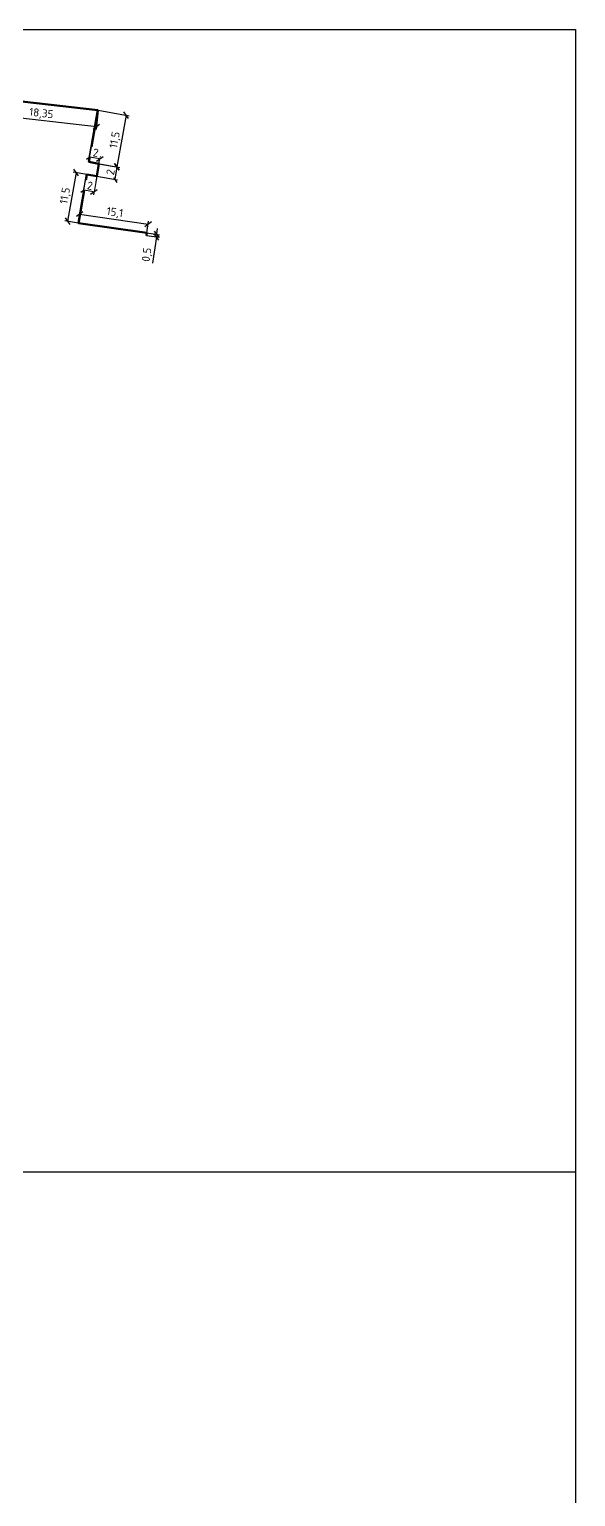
# Model space of a CAD drawing. Header units: millimetres. Extents: x 1990 to 8783, y 397 to 3825.
# Drawn here: x 3478 to 3717, y 3183 to 3825 of the extents above; entities that cross this region are included whole.
import ezdxf

# ---------------------------------------------------------------- set-up
doc = ezdxf.new("R2010")
doc.units = ezdxf.units.MM
doc.styles.add('-ISOCPEUR-', font='isocpeur.ttf')
doc.styles.add('GOST', font='gost.shx', dxfattribs={"oblique": 15})
doc.dimstyles.new('М 1 к 500', dxfattribs={"dimtxt": 3.5, "dimasz": 2.5, "dimexe": 1.25, "dimexo": 0, "dimtad": 1, "dimdec": 1, "dimlfac": 0.5, "dimzin": 1, "dimtxsty": 'GOST', "dimblk": 'OBLIQUE', "dimcen": 2.5, "dimclrd": 256, "dimclre": 256, "dimclrt": 256, "dimazin": 2, "dimtfac": 1, "dimtdec": 1, "dimtmove": 0, "dimatfit": 3, "dimldrblk": 'NONE', "dimfxl": 1.25, "dimlwd": -1, "dimlwe": -1, "dimarcsym": 0})
picture_1 = doc.add_image_def('image2.jpg', size_in_pixel=(3947, 3947))
picture_2 = doc.add_image_def('image4.jpg', size_in_pixel=(3947, 3948))

# ---------------------------------------------------------------- blocks, each defined once
blk = doc.blocks.new('_Oblique')
at = {"color": 0, "linetype": 'ByBlock', "lineweight": -2}
blk.add_line((-0.5, -0.5), (0.5, 0.5), dxfattribs=at)
blk = doc.blocks.new('*D331')
at = {"transparency": 16777216}
for p, q in [((3499.27, 3740.03), (3500, 3745.13)), ((3499.82, 3743.9), (3529.8, 3739.59)), ((3529.24, 3735.73), (3529.98, 3740.83))]:
    blk.add_line(p, q, dxfattribs=at)
at = {"layer": 'Defpoints', "color": 0, "lineweight": 35, "transparency": 16777216}
for p in [(3499.27, 3740.03), (3529.8, 3739.59), (3529.24, 3735.73)]:
    blk.add_point(p, dxfattribs=at)
at = {"transparency": 16777216, "xscale": 2.5, "yscale": 2.5, "zscale": 2.5}
for p, rotation in [((3499.82, 3743.9), 171.8307036241271), ((3529.8, 3739.59), 351.8307036241271)]:
    blk.add_blockref('_Oblique', p, dxfattribs=dict(at, rotation=rotation))
at = {"lineweight": 35, "transparency": 16777216, "insert": (3515.2, 3744.44), "char_height": 3.5, "attachment_point": 5, "rotation": 351.8307, "style": '-ISOCPEUR-', "bg_fill": 3, "box_fill_scale": 1.1, "bg_fill_color": 256, "bg_fill_true_color": 13158600, "bg_fill_transparency": 0}
blk.add_mtext('15,1', dxfattribs=at)
blk = doc.blocks.new('_None')
blk = doc.blocks.new('*D332')
at = {"transparency": 16777216}
for p, q in [((3533.53, 3735.12), (3533.89, 3737.59)), ((3529.09, 3734.65), (3534.61, 3733.86)), ((3529.24, 3735.73), (3534.77, 3734.94)), ((3533.38, 3734.03), (3531.72, 3722.48)), ((3533.53, 3735.12), (3533.38, 3734.03))]:
    blk.add_line(p, q, dxfattribs=at)
at = {"layer": 'Defpoints', "color": 0, "lineweight": 35, "transparency": 16777216}
for p in [(3529.09, 3734.65), (3529.24, 3735.73), (3533.38, 3734.03)]:
    blk.add_point(p, dxfattribs=at)
at = {"transparency": 16777216, "xscale": 2.5, "yscale": 2.5, "zscale": 2.5}
for p, rotation in [((3533.53, 3735.12), 261.8307036241206), ((3533.38, 3734.03), 81.83070362412066)]:
    blk.add_blockref('_Oblique', p, dxfattribs=dict(at, rotation=rotation))
at = {"lineweight": 35, "transparency": 16777216, "insert": (3529.49, 3726.17), "char_height": 3.5, "attachment_point": 5, "rotation": 81.8307, "style": '-ISOCPEUR-', "bg_fill": 3, "box_fill_scale": 1.1, "bg_fill_color": 256, "bg_fill_true_color": 13158600, "bg_fill_transparency": 0}
blk.add_mtext('0,5', dxfattribs=at)
blk = doc.blocks.new('*D336')
at = {"transparency": 16777216}
for p, q in [((3459.08, 3795.03), (3458.12, 3786.66)), ((3458.26, 3787.9), (3507.17, 3782.25)), ((3507.99, 3789.38), (3507.02, 3781.01))]:
    blk.add_line(p, q, dxfattribs=at)
at = {"layer": 'Defpoints', "color": 0, "lineweight": 35, "transparency": 16777216}
for p in [(3459.08, 3795.03), (3507.99, 3789.38), (3507.17, 3782.25)]:
    blk.add_point(p, dxfattribs=at)
at = {"transparency": 16777216, "xscale": 2.5, "yscale": 2.5, "zscale": 2.5}
for p, rotation in [((3458.26, 3787.9), 173.4079666103337), ((3507.17, 3782.25), 353.4079666103337)]:
    blk.add_blockref('_Oblique', p, dxfattribs=dict(at, rotation=rotation))
at = {"lineweight": 80, "transparency": 16777216, "insert": (3483.03, 3787.78), "char_height": 3.5, "attachment_point": 5, "rotation": 353.40797, "style": '-ISOCPEUR-', "bg_fill": 3, "box_fill_scale": 1.1, "bg_fill_color": 256, "bg_fill_true_color": 13158600, "bg_fill_transparency": 0}
blk.add_mtext('18,35', dxfattribs=at)
blk = doc.blocks.new('*D337')
at = {"transparency": 16777216}
for p, q in [((3507.99, 3789.38), (3521.45, 3786.94)), ((3520.22, 3787.17), (3516.13, 3764.59)), ((3503.91, 3766.8), (3517.36, 3764.36))]:
    blk.add_line(p, q, dxfattribs=at)
at = {"layer": 'Defpoints', "color": 0, "lineweight": 35, "transparency": 16777216}
for p in [(3507.99, 3789.38), (3503.91, 3766.8), (3516.13, 3764.59)]:
    blk.add_point(p, dxfattribs=at)
at = {"transparency": 16777216, "xscale": 2.5, "yscale": 2.5, "zscale": 2.5}
for p, rotation in [((3520.22, 3787.17), 79.74136361326607), ((3516.13, 3764.59), 259.7413636132661)]:
    blk.add_blockref('_Oblique', p, dxfattribs=dict(at, rotation=rotation))
at = {"lineweight": 80, "transparency": 16777216, "insert": (3515.49, 3776.36), "char_height": 3.5, "attachment_point": 5, "rotation": 79.74136, "style": '-ISOCPEUR-', "bg_fill": 3, "box_fill_scale": 1.1, "bg_fill_color": 256, "bg_fill_true_color": 13158600, "bg_fill_transparency": 0}
blk.add_mtext('11,5', dxfattribs=at)
blk = doc.blocks.new('*D338')
at = {"transparency": 16777216}
for p, q in [((3503.91, 3766.8), (3504.51, 3770.11)), ((3508.65, 3768.09), (3504.28, 3768.88)), ((3508.27, 3766.01), (3508.87, 3769.32))]:
    blk.add_line(p, q, dxfattribs=at)
at = {"transparency": 16777216, "xscale": 2.5, "yscale": 2.5, "zscale": 2.5}
for p, rotation in [((3504.28, 3768.88), 169.7413636132712), ((3508.65, 3768.09), 349.7413636132713)]:
    blk.add_blockref('_Oblique', p, dxfattribs=dict(at, rotation=rotation))
at = {"lineweight": 80, "transparency": 16777216, "insert": (3506.89, 3770.83), "char_height": 3.5, "attachment_point": 5, "rotation": 349.74136, "style": '-ISOCPEUR-', "bg_fill": 3, "box_fill_scale": 1.1, "bg_fill_color": 256, "bg_fill_true_color": 13158600, "bg_fill_transparency": 0}
blk.add_mtext('2', dxfattribs=at)
at = {"layer": 'Defpoints', "color": 0, "lineweight": 35, "transparency": 16777216}
for p in [(3504.28, 3768.88), (3503.91, 3766.8), (3508.27, 3766.01)]:
    blk.add_point(p, dxfattribs=at)
blk = doc.blocks.new('*D339')
at = {"transparency": 16777216}
for p, q in [((3502.96, 3761.34), (3501.55, 3753.19)), ((3507.3, 3760.59), (3505.89, 3752.44)), ((3506.1, 3753.67), (3501.76, 3754.42))]:
    blk.add_line(p, q, dxfattribs=at)
at = {"transparency": 16777216, "xscale": 2.5, "yscale": 2.5, "zscale": 2.5}
for p, rotation in [((3501.76, 3754.42), 170.1710618977229), ((3506.1, 3753.67), 350.1710618977229)]:
    blk.add_blockref('_Oblique', p, dxfattribs=dict(at, rotation=rotation))
at = {"lineweight": 80, "transparency": 16777216, "insert": (3504.34, 3756.39), "char_height": 3.5, "attachment_point": 5, "rotation": 350.17106, "style": '-ISOCPEUR-', "bg_fill": 3, "box_fill_scale": 1.1, "bg_fill_color": 256, "bg_fill_true_color": 13158600, "bg_fill_transparency": 0}
blk.add_mtext('2', dxfattribs=at)
at = {"layer": 'Defpoints', "color": 0, "lineweight": 35, "transparency": 16777216}
for p in [(3502.96, 3761.34), (3507.3, 3760.59), (3501.76, 3754.42)]:
    blk.add_point(p, dxfattribs=at)
blk = doc.blocks.new('*D340')
at = {"transparency": 16777216}
for p, q in [((3508.27, 3766.01), (3517.36, 3764.38)), ((3516.13, 3764.6), (3515.16, 3759.18)), ((3507.3, 3760.59), (3516.39, 3758.96))]:
    blk.add_line(p, q, dxfattribs=at)
at = {"layer": 'Defpoints', "color": 0, "lineweight": 35, "transparency": 16777216}
blk.add_point((3507.3, 3760.59), dxfattribs=at)
at = {"transparency": 16777216, "xscale": 2.5, "yscale": 2.5, "zscale": 2.5}
for p, rotation in [((3516.13, 3764.6), 79.85209890800974), ((3515.16, 3759.18), 259.8520989080097)]:
    blk.add_blockref('_Oblique', p, dxfattribs=dict(at, rotation=rotation))
at = {"lineweight": 80, "transparency": 16777216, "insert": (3513.31, 3762.31), "char_height": 3.5, "attachment_point": 5, "rotation": 79.8521, "style": '-ISOCPEUR-', "bg_fill": 3, "box_fill_scale": 1.1, "bg_fill_color": 256, "bg_fill_true_color": 13158600, "bg_fill_transparency": 0}
blk.add_mtext('2', dxfattribs=at)
at = {"layer": 'Defpoints', "color": 0, "lineweight": 35, "transparency": 16777216}
for p in [(3508.27, 3766.01), (3515.16, 3759.18)]:
    blk.add_point(p, dxfattribs=at)
blk = doc.blocks.new('*D341')
at = {"transparency": 16777216}
for p, q in [((3498.27, 3762.15), (3494.58, 3740.85)), ((3502.96, 3761.34), (3497.04, 3762.36)), ((3499.27, 3740.03), (3493.35, 3741.06))]:
    blk.add_line(p, q, dxfattribs=at)
at = {"layer": 'Defpoints', "color": 0, "lineweight": 35, "transparency": 16777216}
for p in [(3502.96, 3761.34), (3494.58, 3740.85), (3499.27, 3740.03)]:
    blk.add_point(p, dxfattribs=at)
at = {"transparency": 16777216, "xscale": 2.5, "yscale": 2.5, "zscale": 2.5}
for p, rotation in [((3498.27, 3762.15), 80.17106189772386), ((3494.58, 3740.85), 260.1710618977239)]:
    blk.add_blockref('_Oblique', p, dxfattribs=dict(at, rotation=rotation))
at = {"lineweight": 80, "transparency": 16777216, "insert": (3493.74, 3751.96), "char_height": 3.5, "attachment_point": 5, "rotation": 80.17106, "style": '-ISOCPEUR-', "bg_fill": 3, "box_fill_scale": 1.1, "bg_fill_color": 256, "bg_fill_true_color": 13158600, "bg_fill_transparency": 0}
blk.add_mtext('11,5', dxfattribs=at)

msp = doc.modelspace()

# ---------------------------------------------------------------- linework, layer by layer
at = {"color": 1, "lineweight": 80}
for points in [[(3459.084, 3795.031), (3507.821, 3789.399), (3503.905, 3766.8)], [(3502.959, 3761.339), (3499.268, 3740.034), (3529.244, 3735.731), (3529.089, 3734.65)]]:
    msp.add_lwpolyline(points, dxfattribs=at)

# ---------------------------------------------------------------- pictures from other files: only their frames are drawn
image = msp.add_image(picture_1, insert=(3216.64, 3324.785), size_in_units=(499.995, 499.995))
image.dxf.flags = 7
image = msp.add_image(picture_2, insert=(3216.767, 2824.79), size_in_units=(499.995, 500.122))
image.dxf.flags = 7

# ---------------------------------------------------------------- next in the draw order: dimensions: what is measured, and where the dimension line sits
dim = msp.add_aligned_dim(p1=(3459.084, 3795.031), p2=(3507.992, 3789.379), distance=-7.179, text='18,35', dimstyle='М 1 к 500', override={"dimtxsty": '-ISOCPEUR-', "dimtfill": 1}, dxfattribs=at)
dim.commit()
dim.dimension.update_dxf_attribs({"geometry": '*D336', "text_midpoint": (3483.027, 3787.78)})
at = {"color": 18, "lineweight": 35, "true_color": 0x000000}
dim = msp.add_aligned_dim(p1=(3499.268, 3740.034), p2=(3529.244, 3735.731), distance=3.902, dimstyle='М 1 к 500', override={"dimtxsty": '-ISOCPEUR-', "dimtfill": 1}, dxfattribs=at)
dim.commit()
dim.dimension.update_dxf_attribs({"geometry": '*D331', "text_midpoint": (3515.198, 3744.442)})

# ---------------------------------------------------------------- next in the draw order: dimensions: what is measured, and where the dimension line sits
at = {"color": 1, "lineweight": 80}
dim = msp.add_aligned_dim(p1=(3507.992, 3789.379), p2=(3503.905, 3766.8), distance=12.422, dimstyle='М 1 к 500', override={"dimtxsty": '-ISOCPEUR-', "dimtfill": 1}, dxfattribs=at)
dim.commit()
dim.dimension.update_dxf_attribs({"geometry": '*D337', "text_midpoint": (3515.491, 3776.362)})
at = {"color": 18, "lineweight": 35, "true_color": 0x000000}
dim = msp.add_aligned_dim(p1=(3529.244, 3735.731), p2=(3529.089, 3734.65), distance=4.33, dimstyle='М 1 к 500', override={"dimtxsty": '-ISOCPEUR-', "dimtfill": 1}, dxfattribs=at)
dim.commit()
dim.dimension.update_dxf_attribs({"geometry": '*D332', "text_midpoint": (3529.493, 3726.169)})

# ---------------------------------------------------------------- next in the draw order: linework, layer by layer
at = {"color": 1, "lineweight": 80}
for p, q in [((3503.905, 3766.8), (3508.269, 3766.01)), ((3508.269, 3766.01), (3507.298, 3760.588)), ((3507.298, 3760.588), (3502.959, 3761.339))]:
    msp.add_line(p, q, dxfattribs=at)

# ---------------------------------------------------------------- next in the draw order: dimensions: what is measured, and where the dimension line sits
for p1, p2, distance, picture, middle in [((3508.269, 3766.01), (3503.905, 3766.8), -2.117, '*D338', (3506.887, 3770.825)), ((3507.298, 3760.588), (3502.959, 3761.339), 7.021, '*D339', (3504.336, 3756.386))]:
    dim = msp.add_aligned_dim(p1=p1, p2=p2, distance=distance, text='2', dimstyle='М 1 к 500', override={"dimtxsty": '-ISOCPEUR-', "dimtfill": 1}, dxfattribs=at)
    dim.commit()
    dim.dimension.update_dxf_attribs({"geometry": picture, "text_midpoint": middle})

# ---------------------------------------------------------------- next in the draw order: dimensions: what is measured, and where the dimension line sits
for p1, p2, distance, text, picture, middle in [((3502.959, 3761.339), (3499.268, 3740.034), -4.755, '11,5', '*D341', (3493.744, 3751.964)), ((3508.269, 3766.01), (3507.298, 3760.588), 7.988, '2', '*D340', (3513.309, 3762.31))]:
    dim = msp.add_aligned_dim(p1=p1, p2=p2, distance=distance, text=text, dimstyle='М 1 к 500', override={"dimtxsty": '-ISOCPEUR-', "dimtfill": 1}, dxfattribs=at)
    dim.commit()
    dim.dimension.update_dxf_attribs({"geometry": picture, "text_midpoint": middle})

doc.saveas('drawing.dxf')
